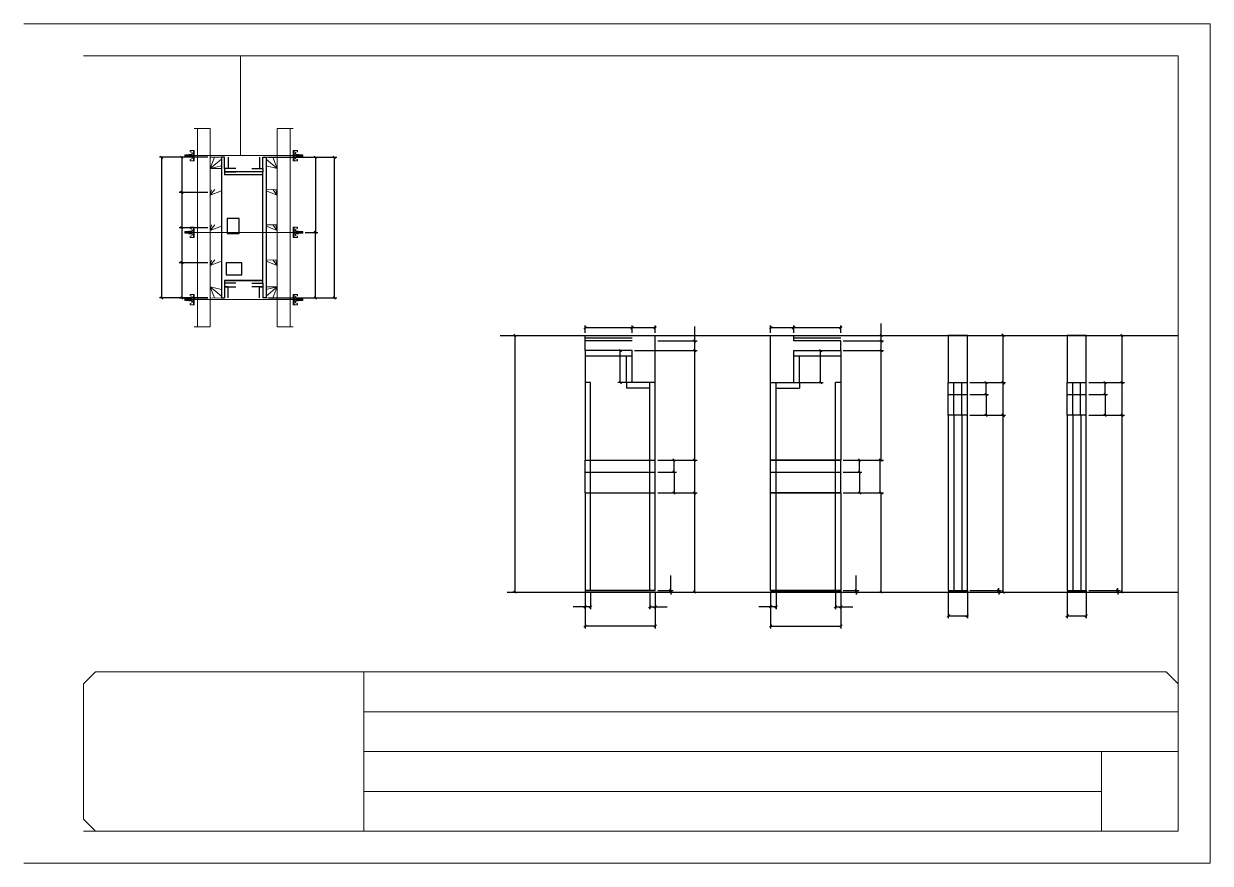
# Model space of a CAD drawing. Header units: metres. Extents: x 2743 to 7398, y 1511 to 2561.
# Drawn here: x 2743 to 4228, y 1511 to 2561 of the extents above; entities that cross this region are included whole.
import ezdxf

# ---------------------------------------------------------------- set-up
doc = ezdxf.new("R2010")
doc.units = ezdxf.units.M
for name, color, linetype in [('CHAPA', 7, 'Continuous'), ('COTA', 7, 'Continuous'), ('Hachura', 7, 'Continuous'), ('Madeira', 7, 'Continuous'), ('NIVEL 2° PAV.', 7, 'Continuous'), ('Nível', 7, 'Continuous'), ('Painéis', 7, 'Continuous'), ('Perfil Metálico', 7, 'Continuous'), ('SARR_2.2x7', 7, 'Continuous'), ('SARRAFO', 7, 'Continuous'), ('SARRAFO DE PRESSAO', 7, 'Continuous'), ('Texto Seção', 7, 'Continuous')]:
    doc.layers.add(name, color=color, linetype=linetype)

msp = doc.modelspace()

# ---------------------------------------------------------------- linework, layer by layer
at = {"layer": 'CHAPA', "color": 1, "lineweight": 25}
for points in [[(2994.1, 2394.4), (2990.1, 2394.4), (2990.1, 2218.4), (2994.1, 2218.4)], [(2994.1, 2394.4), (2990.1, 2394.4), (2990.1, 2218.4), (2994.1, 2218.4)], [(3042.1, 2394.4), (3046.1, 2394.4), (3046.1, 2218.4), (3042.1, 2218.4)], [(3042.1, 2394.4), (3046.1, 2394.4), (3046.1, 2218.4), (3042.1, 2218.4)], [(3042.1, 2372.4), (3042.1, 2376), (2994.1, 2376), (2994.1, 2372.4)], [(3042.1, 2372.4), (3042.1, 2376), (2994.1, 2376), (2994.1, 2372.4)], [(3042.1, 2236.8), (3042.1, 2240.4), (2994.1, 2240.4), (2994.1, 2236.8)], [(3042.1, 2236.8), (3042.1, 2240.4), (2994.1, 2240.4), (2994.1, 2236.8)]]:
    msp.add_lwpolyline(points, dxfattribs=at)
at = {"layer": 'COTA', "color": 241, "lineweight": 25}
for p, q in [((2973.1, 2394.4), (2912.5, 2394.4)), ((2915.5, 2218.4), (2915.5, 2394.4)), ((2973.1, 2394.3), (2937.4, 2394.3)), ((2940.4, 2394.3), (2940.4, 2350.3)), ((3049.1, 2394.4), (3134.5, 2394.4)), ((3083.1, 2394.4), (3110.8, 2394.4)), ((3107.8, 2394.4), (3107.8, 2300.4)), ((3131.5, 2218.4), (3131.5, 2394.4)), ((2973.1, 2350.3), (2937.4, 2350.3)), ((2973.1, 2350.3), (2937.4, 2350.3)), ((2940.4, 2350.3), (2940.4, 2306.3)), ((2973.1, 2306.3), (2937.4, 2306.3)), ((2973.1, 2306.3), (2937.4, 2306.3)), ((2940.4, 2306.3), (2940.4, 2262.3)), ((3094.9, 2300.4), (3110.8, 2300.4)), ((3094.9, 2300.4), (3110.8, 2300.4)), ((3107.8, 2218.4), (3107.8, 2300.4)), ((2973.1, 2262.3), (2937.4, 2262.3)), ((2973.1, 2262.3), (2937.4, 2262.3)), ((2940.4, 2262.3), (2940.4, 2218.3)), ((2973.1, 2218.4), (2912.5, 2218.4)), ((2973.1, 2218.3), (2937.4, 2218.3)), ((3049.1, 2218.4), (3134.5, 2218.4)), ((3083.1, 2218.4), (3110.8, 2218.4)), ((3504.2, 2171.6), (3533.2, 2171.6)), ((3533.2, 2112.6), (3533.2, 2171.6)), ((3677.5, 2112.6), (3677.5, 2171.6)), ((3677.5, 2171.6), (3706.5, 2171.6)), ((3445.2, 2152.6), (3445.2, 2164.6)), ((3765.5, 2152.6), (3765.5, 2164.6))]:
    msp.add_line(p, q, dxfattribs=at)
at = {"layer": 'COTA', "color": 0, "lineweight": 25}
for p, q in [((2917, 2392.9), (2914, 2395.9)), ((2941.9, 2392.8), (2938.9, 2395.8)), ((3109.3, 2392.9), (3106.3, 2395.9)), ((3133, 2392.9), (3130, 2395.9)), ((2938.9, 2351.8), (2941.9, 2348.8)), ((2941.9, 2348.8), (2938.9, 2351.8)), ((2938.9, 2307.8), (2941.9, 2304.8)), ((2941.9, 2304.8), (2938.9, 2307.8)), ((3109.3, 2298.9), (3106.3, 2301.9)), ((3106.3, 2301.9), (3109.3, 2298.9)), ((2938.9, 2263.8), (2941.9, 2260.8)), ((2941.9, 2260.8), (2938.9, 2263.8)), ((2914, 2219.9), (2917, 2216.9)), ((2938.9, 2219.8), (2941.9, 2216.8)), ((3106.3, 2219.9), (3109.3, 2216.9)), ((3130, 2219.9), (3133, 2216.9)), ((3446.7, 2182.5), (3443.7, 2179.5)), ((3502.7, 2179.5), (3505.7, 2182.5)), ((3505.7, 2182.5), (3502.7, 2179.5)), ((3531.7, 2179.5), (3534.7, 2182.5)), ((3679, 2182.5), (3676, 2179.5)), ((3705, 2179.5), (3708, 2182.5)), ((3708, 2182.5), (3705, 2179.5)), ((3764, 2179.5), (3767, 2182.5)), ((3817.4, 2170.1), (3814.4, 2173.1)), ((3970, 2170.1), (3967, 2173.1)), ((4118.8, 2170.1), (4115.8, 2173.1)), ((3490.8, 2151.1), (3487.8, 2154.1)), ((3584.1, 2163.1), (3581.1, 2166.1)), ((3584.1, 2151.1), (3581.1, 2154.1)), ((3581.1, 2154.1), (3584.1, 2151.1)), ((3741.6, 2151.1), (3738.6, 2154.1)), ((3817.4, 2163.1), (3814.4, 2166.1)), ((3814.4, 2166.1), (3817.4, 2163.1)), ((3817.4, 2151.1), (3814.4, 2154.1)), ((3814.4, 2154.1), (3817.4, 2151.1)), ((3487.8, 2114.1), (3490.8, 2111.1)), ((3738.6, 2114.1), (3741.6, 2111.1)), ((3967, 2114.1), (3970, 2111.1)), ((4115.8, 2114.1), (4118.8, 2111.1)), ((3970, 2070.1), (3967, 2073.1)), ((4118.8, 2070.1), (4115.8, 2073.1)), ((3581.1, 2017.1), (3584.1, 2014.1)), ((3814.4, 2017.1), (3817.4, 2014.1)), ((3584.1, 1973.1), (3581.1, 1976.1)), ((3817.4, 1973.1), (3814.4, 1976.1)), ((3551, 1854.1), (3554, 1851.1)), ((3554, 1849.1), (3551, 1852.1)), ((3581.1, 1852.1), (3584.1, 1849.1)), ((3783.2, 1854.1), (3786.2, 1851.1)), ((3786.2, 1849.1), (3783.2, 1852.1)), ((3814.4, 1852.1), (3817.4, 1849.1)), ((3961.6, 1854.1), (3964.6, 1851.1)), ((3964.6, 1849.1), (3961.6, 1852.1)), ((3967, 1852.1), (3970, 1849.1)), ((4110.4, 1854.1), (4113.4, 1851.1)), ((4113.4, 1849.1), (4110.4, 1852.1)), ((4115.8, 1852.1), (4118.8, 1849.1)), ((3446.7, 1833.6), (3443.7, 1830.6)), ((3450.7, 1830.6), (3453.7, 1833.6)), ((3527.7, 1833.6), (3524.7, 1830.6)), ((3531.7, 1830.6), (3534.7, 1833.6)), ((3679, 1833.6), (3676, 1830.6)), ((3683, 1830.6), (3686, 1833.6)), ((3760, 1833.6), (3757, 1830.6)), ((3764, 1830.6), (3767, 1833.6)), ((3901.3, 1822.3), (3898.3, 1819.3)), ((3922.3, 1819.3), (3925.3, 1822.3)), ((4050.1, 1822.3), (4047.1, 1819.3)), ((4071.1, 1819.3), (4074.1, 1822.3)), ((3446.7, 1809.5), (3443.7, 1806.5)), ((3531.7, 1806.5), (3534.7, 1809.5)), ((3679, 1809.5), (3676, 1806.5)), ((3764, 1806.5), (3767, 1809.5))]:
    msp.add_line(p, q, dxfattribs=at)
at = {"layer": 'COTA', "color": 180, "lineweight": 25}
for p, q in [((3012.5, 2317.9), (2997.5, 2317.9)), ((2997.5, 2317.9), (2997.5, 2298.9)), ((3012.5, 2298.9), (3012.5, 2317.9)), ((2997.5, 2298.9), (3012.5, 2298.9)), ((3015.6, 2262.4), (2996, 2262.4)), ((2996, 2262.4), (2996, 2247.4)), ((3015.6, 2247.4), (3015.6, 2262.4)), ((2996, 2247.4), (3015.6, 2247.4))]:
    msp.add_line(p, q, dxfattribs=at)
at = {"layer": 'COTA', "color": 4, "lineweight": 25}
for p, q in [((3445.2, 2174.6), (3445.2, 2184)), ((3504.2, 2174.6), (3504.2, 2184)), ((3504.2, 2174.6), (3504.2, 2184)), ((3533.2, 2174.6), (3533.2, 2184)), ((3677.5, 2174.6), (3677.5, 2184)), ((3706.5, 2174.6), (3706.5, 2184)), ((3706.5, 2174.6), (3706.5, 2184)), ((3765.5, 2174.6), (3765.5, 2184)), ((3815.9, 2171.6), (3815.9, 2186.4)), ((3504.2, 2181), (3445.2, 2181)), ((3533.2, 2181), (3504.2, 2181)), ((3582.6, 2164.6), (3582.6, 2182.9)), ((3706.5, 2181), (3677.5, 2181)), ((3765.5, 2181), (3706.5, 2181)), ((3768.5, 2171.6), (3818.9, 2171.6)), ((3815.9, 2164.6), (3815.9, 2171.6)), ((3926.8, 2171.6), (3971.5, 2171.6)), ((3968.5, 2112.6), (3968.5, 2171.6)), ((4075.6, 2171.6), (4120.3, 2171.6)), ((4117.3, 2112.6), (4117.3, 2171.6)), ((3536.2, 2164.6), (3585.6, 2164.6)), ((3582.6, 2152.6), (3582.6, 2164.6)), ((3768.5, 2164.6), (3818.9, 2164.6)), ((3768.5, 2164.6), (3818.9, 2164.6)), ((3815.9, 2152.6), (3815.9, 2164.6)), ((3501.2, 2152.6), (3486.3, 2152.6)), ((3489.3, 2112.6), (3489.3, 2152.6)), ((3507.2, 2152.6), (3585.6, 2152.6)), ((3507.2, 2152.6), (3585.6, 2152.6)), ((3582.6, 2015.6), (3582.6, 2152.6)), ((3709.5, 2152.6), (3743.1, 2152.6)), ((3740.1, 2112.6), (3740.1, 2152.6)), ((3768.5, 2152.6), (3818.9, 2152.6)), ((3768.5, 2152.6), (3818.9, 2152.6)), ((3815.9, 2015.6), (3815.9, 2152.6)), ((3501.2, 2112.6), (3486.3, 2112.6)), ((3709.5, 2112.6), (3743.1, 2112.6)), ((3926.8, 2112.6), (3971.5, 2112.6)), ((4075.6, 2112.6), (4120.3, 2112.6)), ((3926.8, 2071.6), (3971.5, 2071.6)), ((3968.5, 1850.6), (3968.5, 2071.6)), ((4075.6, 2071.6), (4120.3, 2071.6)), ((4117.3, 1850.6), (4117.3, 2071.6)), ((3536.2, 2015.6), (3585.6, 2015.6)), ((3768.5, 2015.6), (3818.9, 2015.6)), ((3536.2, 1974.6), (3585.6, 1974.6)), ((3582.6, 1850.6), (3582.6, 1974.6)), ((3768.5, 1974.6), (3818.9, 1974.6)), ((3815.9, 1850.6), (3815.9, 1974.6)), ((3552.5, 1852.6), (3552.5, 1871.4)), ((3784.7, 1852.6), (3784.7, 1871.4)), ((3445.2, 1849.6), (3445.2, 1805)), ((3445.2, 1847.6), (3445.2, 1829.1)), ((3452.2, 1849.6), (3452.2, 1829.1)), ((3526.2, 1849.6), (3526.2, 1829.1)), ((3533.2, 1849.6), (3533.2, 1805)), ((3533.2, 1847.6), (3533.2, 1829.1)), ((3536.2, 1852.6), (3555.5, 1852.6)), ((3536.2, 1850.6), (3555.5, 1850.6)), ((3536.2, 1850.6), (3585.6, 1850.6)), ((3552.5, 1850.6), (3552.5, 1852.6)), ((3552.5, 1850.6), (3552.5, 1847.6)), ((3677.5, 1849.6), (3677.5, 1805)), ((3677.5, 1847.6), (3677.5, 1829.1)), ((3684.5, 1849.6), (3684.5, 1829.1)), ((3758.5, 1849.6), (3758.5, 1829.1)), ((3765.5, 1849.6), (3765.5, 1805)), ((3765.5, 1847.6), (3765.5, 1829.1)), ((3768.5, 1852.6), (3787.7, 1852.6)), ((3768.5, 1850.6), (3787.7, 1850.6)), ((3768.5, 1850.6), (3818.9, 1850.6)), ((3784.7, 1850.6), (3784.7, 1852.6)), ((3784.7, 1850.6), (3784.7, 1847.6)), ((3899.8, 1849.6), (3899.8, 1817.8)), ((3923.8, 1849.6), (3923.8, 1817.8)), ((3926.8, 1852.6), (3966.1, 1852.6)), ((3926.8, 1850.6), (3966.1, 1850.6)), ((3926.8, 1850.6), (3971.5, 1850.6)), ((3963.1, 1852.6), (3963.1, 1855.6)), ((3963.1, 1850.6), (3963.1, 1852.6)), ((3963.1, 1850.6), (3963.1, 1847.6)), ((4048.6, 1849.6), (4048.6, 1817.8)), ((4072.6, 1849.6), (4072.6, 1817.8)), ((4075.6, 1852.6), (4114.9, 1852.6)), ((4075.6, 1850.6), (4114.9, 1850.6)), ((4075.6, 1850.6), (4120.3, 1850.6)), ((4111.9, 1852.6), (4111.9, 1855.6)), ((4111.9, 1850.6), (4111.9, 1852.6)), ((4111.9, 1850.6), (4111.9, 1847.6)), ((3445.2, 1832.1), (3430.5, 1832.1)), ((3452.2, 1832.1), (3445.2, 1832.1)), ((3526.2, 1832.1), (3533.2, 1832.1)), ((3533.2, 1832.1), (3548, 1832.1)), ((3677.5, 1832.1), (3662.7, 1832.1)), ((3684.5, 1832.1), (3677.5, 1832.1)), ((3758.5, 1832.1), (3765.5, 1832.1)), ((3765.5, 1832.1), (3780.2, 1832.1)), ((3899.8, 1820.8), (3923.8, 1820.8)), ((4048.6, 1820.8), (4072.6, 1820.8)), ((3533.2, 1808), (3445.2, 1808)), ((3677.5, 1808), (3765.5, 1808))]:
    msp.add_line(p, q, dxfattribs=at)
at = {"layer": 'COTA', "color": 241, "lineweight": 25}
for points in [[(3923.8, 2112.6), (3923.8, 2171.6), (3899.8, 2171.6), (3899.8, 2112.6)], [(4072.6, 2112.6), (4072.6, 2171.6), (4048.6, 2171.6), (4048.6, 2112.6)]]:
    msp.add_lwpolyline(points, dxfattribs=at)
at = {"layer": 'Hachura', "color": 0, "lineweight": 9}
for p, q in [((2944.6, 2397.4), (2944.3, 2397.1)), ((2944.3, 2397.1), (2944.3, 2395.8)), ((2944.6, 2395.5), (2944.3, 2395.8)), ((2944.9, 2397.4), (2944.6, 2397.4)), ((2944.6, 2395.5), (2944.6, 2397.4)), ((2945.2, 2395.5), (2944.6, 2396.7)), ((2945.2, 2395.4), (2944.6, 2396.5)), ((2944.6, 2396), (2944.9, 2395.3)), ((2944.6, 2395.7), (2944.7, 2395.5)), ((2944.9, 2397.4), (2945.9, 2395.5)), ((2944.9, 2397.4), (2945.9, 2395.5)), ((2945, 2397.5), (2946.1, 2395.3)), ((2946.3, 2395.4), (2945.2, 2397.5)), ((2945.2, 2395.5), (2945.9, 2395.5)), ((2946.1, 2397.4), (2945.4, 2397.4)), ((2946.4, 2395.5), (2945.4, 2397.4)), ((2946.1, 2397.4), (2947, 2395.5)), ((2946.2, 2397.5), (2947.2, 2395.3)), ((2947.5, 2395.4), (2946.4, 2397.5)), ((2947, 2395.5), (2946.4, 2395.5)), ((2947.2, 2397.4), (2946.6, 2397.4)), ((2947.6, 2395.5), (2946.6, 2397.4)), ((2946.8, 2397.4), (2946.6, 2397.4)), ((2947.2, 2397.4), (2948.2, 2395.5)), ((2947.3, 2397.5), (2948.4, 2395.3)), ((2948.6, 2395.4), (2947.6, 2397.5)), ((2947.8, 2395.5), (2947.6, 2395.5)), ((2948.4, 2397.4), (2947.7, 2397.4)), ((2948.7, 2395.5), (2947.7, 2397.4)), ((2947.8, 2395.5), (2948.2, 2395.5)), ((2948.4, 2397.4), (2949.4, 2395.5)), ((2949.4, 2396.2), (2948.7, 2397.5)), ((2948.7, 2395.5), (2949.4, 2395.5)), ((2949.4, 2396.5), (2948.9, 2397.4)), ((2949.4, 2397.4), (2948.9, 2397.4)), ((2949.4, 2394.7), (2949.4, 2398)), ((2949.4, 2394.7), (2949.4, 2398)), ((2949.4, 2398), (2952.6, 2398)), ((2949.4, 2397), (2952.6, 2397)), ((2949.4, 2395.5), (2952.6, 2395.5)), ((2952.6, 2394.7), (2949.4, 2394.7)), ((2956.1, 2402.8), (2950.9, 2402.8)), ((2950.9, 2402.8), (2950.9, 2401.1)), ((2950.9, 2401.1), (2953.1, 2400.6)), ((2950.9, 2391.6), (2953.1, 2392.2)), ((2950.9, 2389.9), (2950.9, 2391.6)), ((2952.6, 2398.3), (2952.6, 2394.4)), ((2955.2, 2398.3), (2952.6, 2398.3)), ((2952.6, 2394.4), (2952.6, 2394.7)), ((2952.6, 2394.4), (2952.6, 2394.7)), ((2952.6, 2394.4), (2955.2, 2394.4)), ((2955.2, 2396.7), (2953.2, 2396.7)), ((2953.2, 2396.2), (2955.2, 2396.2)), ((2953.4, 2400.2), (2953.4, 2398.3)), ((2953.4, 2392.5), (2953.4, 2394.4)), ((2955.1, 2402.7), (2956.1, 2402.7)), ((2955.1, 2402.5), (2956.1, 2402.5)), ((2955.1, 2402.1), (2956.1, 2402.1)), ((2955.1, 2401.7), (2956.1, 2401.7)), ((2955.1, 2400.8), (2956.1, 2400.8)), ((2955.1, 2399.4), (2956.1, 2399.4)), ((2955.1, 2393.3), (2956.1, 2393.3)), ((2955.1, 2391.9), (2956.1, 2391.9)), ((2955.1, 2391.1), (2956.1, 2391.1)), ((2955.2, 2402.8), (2955.2, 2389.9)), ((2955.2, 2402.8), (2955.2, 2397.7)), ((2955.2, 2396.4), (2955.2, 2398.3)), ((2955.2, 2397.7), (2955.2, 2397)), ((2955.2, 2396.4), (2956.1, 2396.4)), ((2955.5, 2397.3), (2955.3, 2397.3)), ((2955.3, 2395.4), (2955.7, 2395.4)), ((2955.9, 2397.3), (2955.5, 2397.3)), ((2956.1, 2389.9), (2956.1, 2402.8)), ((2956.1, 2390.9), (2956.1, 2398.7)), ((3080.1, 2389.9), (3080.1, 2402.8)), ((3080.1, 2402.8), (3085.2, 2402.8)), ((3081, 2402.7), (3080.1, 2402.7)), ((3081, 2402.5), (3080.1, 2402.5)), ((3081, 2402.1), (3080.1, 2402.1)), ((3081, 2401.7), (3080.1, 2401.7)), ((3081, 2400.8), (3080.1, 2400.8)), ((3081, 2399.4), (3080.1, 2399.4)), ((3080.1, 2390.9), (3080.1, 2398.7)), ((3081, 2396.4), (3080.1, 2396.4)), ((3081, 2393.3), (3080.1, 2393.3)), ((3081, 2391.9), (3080.1, 2391.9)), ((3081, 2391.1), (3080.1, 2391.1)), ((3080.2, 2397.3), (3080.7, 2397.3)), ((3080.8, 2395.4), (3080.4, 2395.4)), ((3080.7, 2397.3), (3080.9, 2397.3)), ((3081, 2402.8), (3081, 2389.9)), ((3081, 2402.8), (3081, 2397.7)), ((3081, 2396.4), (3081, 2398.3)), ((3081, 2398.3), (3083.6, 2398.3)), ((3081, 2397.7), (3081, 2397)), ((3081, 2396.7), (3083, 2396.7)), ((3083, 2396.2), (3081, 2396.2)), ((3083.6, 2394.4), (3081, 2394.4)), ((3082.8, 2400.2), (3082.8, 2398.3)), ((3082.8, 2392.5), (3082.8, 2394.4)), ((3085.2, 2401.1), (3083, 2400.6)), ((3085.2, 2391.6), (3083, 2392.2)), ((3083.6, 2398.3), (3083.6, 2394.4)), ((3086.8, 2398), (3083.6, 2398)), ((3086.8, 2397), (3083.6, 2397)), ((3086.8, 2395.5), (3083.6, 2395.5)), ((3083.6, 2394.7), (3086.8, 2394.7)), ((3083.6, 2394.4), (3083.6, 2394.7)), ((3083.6, 2394.4), (3083.6, 2394.7)), ((3085.2, 2402.8), (3085.2, 2401.1)), ((3085.2, 2389.9), (3085.2, 2391.6)), ((3086.7, 2394.7), (3086.7, 2398)), ((3086.8, 2394.7), (3086.8, 2398)), ((3086.8, 2396.2), (3087.4, 2397.5)), ((3087.7, 2397.4), (3086.8, 2395.5)), ((3086.8, 2396.5), (3087.2, 2397.4)), ((3086.8, 2397.4), (3087.2, 2397.4)), ((3087.4, 2395.5), (3086.8, 2395.5)), ((3087.4, 2395.5), (3088.4, 2397.4)), ((3087.5, 2395.4), (3088.6, 2397.5)), ((3088.8, 2397.5), (3087.7, 2395.3)), ((3087.7, 2397.4), (3088.4, 2397.4)), ((3088.9, 2397.4), (3087.9, 2395.5)), ((3088.4, 2395.5), (3087.9, 2395.5)), ((3088.4, 2395.5), (3088.6, 2395.5)), ((3088.6, 2395.5), (3089.5, 2397.4)), ((3088.7, 2395.4), (3089.7, 2397.5)), ((3090, 2397.5), (3088.9, 2395.3)), ((3088.9, 2397.4), (3089.5, 2397.4)), ((3090.1, 2397.4), (3089.1, 2395.5)), ((3089.1, 2395.5), (3089.7, 2395.5)), ((3089.3, 2397.4), (3089.5, 2397.4)), ((3089.7, 2395.5), (3090.7, 2397.4)), ((3089.8, 2395.4), (3090.9, 2397.5)), ((3091.1, 2397.5), (3090.1, 2395.3)), ((3090.1, 2397.4), (3090.7, 2397.4)), ((3091.2, 2397.4), (3090.3, 2395.5)), ((3091.2, 2397.4), (3090.3, 2395.5)), ((3090.9, 2395.5), (3090.3, 2395.5)), ((3090.9, 2395.5), (3091.5, 2396.7)), ((3091, 2395.4), (3091.5, 2396.5)), ((3091.2, 2397.4), (3091.5, 2397.4)), ((3091.5, 2396), (3091.2, 2395.3)), ((3091.5, 2395.7), (3091.4, 2395.5)), ((3091.5, 2397.4), (3091.9, 2397.1)), ((3091.5, 2395.5), (3091.5, 2397.4)), ((3091.5, 2395.5), (3091.9, 2395.8)), ((3091.9, 2397.1), (3091.9, 2395.8)), ((2955.2, 2389.9), (2950.9, 2389.9)), ((2955.1, 2390.6), (2956.1, 2390.6)), ((2955.1, 2390.3), (2956.1, 2390.3)), ((2955.1, 2390), (2956.1, 2390)), ((2955.2, 2389.9), (2956.1, 2389.9)), ((3081, 2390.6), (3080.1, 2390.6)), ((3081, 2390.3), (3080.1, 2390.3)), ((3081, 2390), (3080.1, 2390)), ((3081, 2389.9), (3080.1, 2389.9)), ((3081, 2389.9), (3085.2, 2389.9)), ((2949.4, 2298.7), (2949.4, 2302)), ((2949.4, 2298.7), (2949.4, 2302)), ((2949.4, 2302), (2952.6, 2302)), ((2956.1, 2306.8), (2950.9, 2306.8)), ((2950.9, 2306.8), (2950.9, 2305.1)), ((2950.9, 2305.1), (2953.1, 2304.6)), ((2952.6, 2302.3), (2952.6, 2298.4)), ((2955.2, 2302.3), (2952.6, 2302.3)), ((2953.4, 2304.2), (2953.4, 2302.3)), ((2955.1, 2306.7), (2956.1, 2306.7)), ((2955.1, 2306.5), (2956.1, 2306.5)), ((2955.1, 2306.1), (2956.1, 2306.1)), ((2955.1, 2305.7), (2956.1, 2305.7)), ((2955.1, 2304.8), (2956.1, 2304.8)), ((2955.1, 2303.4), (2956.1, 2303.4)), ((2955.2, 2306.8), (2955.2, 2293.9)), ((2955.2, 2306.8), (2955.2, 2301.7)), ((2955.2, 2300.4), (2955.2, 2302.3)), ((2956.1, 2293.9), (2956.1, 2306.8)), ((2956.1, 2294.9), (2956.1, 2302.7)), ((3080.1, 2293.9), (3080.1, 2306.8)), ((3080.1, 2306.8), (3085.2, 2306.8)), ((3081, 2306.7), (3080.1, 2306.7)), ((3081, 2306.5), (3080.1, 2306.5)), ((3081, 2306.1), (3080.1, 2306.1)), ((3081, 2305.7), (3080.1, 2305.7)), ((3081, 2304.8), (3080.1, 2304.8)), ((3081, 2303.4), (3080.1, 2303.4)), ((3080.1, 2294.9), (3080.1, 2302.7)), ((3081, 2306.8), (3081, 2293.9)), ((3081, 2306.8), (3081, 2301.7)), ((3081, 2300.4), (3081, 2302.3)), ((3081, 2302.3), (3083.6, 2302.3)), ((3082.8, 2304.2), (3082.8, 2302.3)), ((3085.2, 2305.1), (3083, 2304.6)), ((3083.6, 2302.3), (3083.6, 2298.4)), ((3086.8, 2302), (3083.6, 2302)), ((3085.2, 2306.8), (3085.2, 2305.1)), ((3086.7, 2298.7), (3086.7, 2302)), ((3086.8, 2298.7), (3086.8, 2302)), ((2944.6, 2301.4), (2944.3, 2301.1)), ((2944.3, 2301.1), (2944.3, 2299.8)), ((2944.6, 2299.5), (2944.3, 2299.8)), ((2944.9, 2301.4), (2944.6, 2301.4)), ((2944.6, 2299.5), (2944.6, 2301.4)), ((2945.2, 2299.5), (2944.6, 2300.7)), ((2945.2, 2299.4), (2944.6, 2300.5)), ((2944.6, 2300), (2944.9, 2299.3)), ((2944.6, 2299.7), (2944.7, 2299.5)), ((2944.9, 2301.4), (2945.9, 2299.5)), ((2944.9, 2301.4), (2945.9, 2299.5)), ((2945, 2301.5), (2946.1, 2299.3)), ((2946.3, 2299.4), (2945.2, 2301.5)), ((2945.2, 2299.5), (2945.9, 2299.5)), ((2946.1, 2301.4), (2945.4, 2301.4)), ((2946.4, 2299.5), (2945.4, 2301.4)), ((2946.1, 2301.4), (2947, 2299.5)), ((2946.2, 2301.5), (2947.2, 2299.3)), ((2947.5, 2299.4), (2946.4, 2301.5)), ((2947, 2299.5), (2946.4, 2299.5)), ((2947.2, 2301.4), (2946.6, 2301.4)), ((2947.6, 2299.5), (2946.6, 2301.4)), ((2946.8, 2301.4), (2946.6, 2301.4)), ((2947.2, 2301.4), (2948.2, 2299.5)), ((2947.3, 2301.5), (2948.4, 2299.3)), ((2948.6, 2299.4), (2947.6, 2301.5)), ((2947.8, 2299.5), (2947.6, 2299.5)), ((2948.4, 2301.4), (2947.7, 2301.4)), ((2948.7, 2299.5), (2947.7, 2301.4)), ((2947.8, 2299.5), (2948.2, 2299.5)), ((2948.4, 2301.4), (2949.4, 2299.5)), ((2949.4, 2300.2), (2948.7, 2301.5)), ((2948.7, 2299.5), (2949.4, 2299.5)), ((2949.4, 2300.5), (2948.9, 2301.4)), ((2949.4, 2301.4), (2948.9, 2301.4)), ((2949.4, 2301), (2952.6, 2301)), ((2949.4, 2299.5), (2952.6, 2299.5)), ((2952.6, 2298.7), (2949.4, 2298.7)), ((2950.9, 2295.6), (2953.1, 2296.2)), ((2950.9, 2293.9), (2950.9, 2295.6)), ((2955.2, 2293.9), (2950.9, 2293.9)), ((2952.6, 2298.4), (2952.6, 2298.7)), ((2952.6, 2298.4), (2952.6, 2298.7)), ((2952.6, 2298.4), (2955.2, 2298.4)), ((2955.2, 2300.7), (2953.2, 2300.7)), ((2953.2, 2300.2), (2955.2, 2300.2)), ((2953.4, 2296.5), (2953.4, 2298.4)), ((2955.1, 2297.3), (2956.1, 2297.3)), ((2955.1, 2295.9), (2956.1, 2295.9)), ((2955.1, 2295.1), (2956.1, 2295.1)), ((2955.1, 2294.6), (2956.1, 2294.6)), ((2955.1, 2294.3), (2956.1, 2294.3)), ((2955.1, 2294), (2956.1, 2294)), ((2955.2, 2301.7), (2955.2, 2301)), ((2955.2, 2300.4), (2956.1, 2300.4)), ((2955.2, 2293.9), (2956.1, 2293.9)), ((2955.5, 2301.3), (2955.3, 2301.3)), ((2955.3, 2299.4), (2955.7, 2299.4)), ((2955.9, 2301.3), (2955.5, 2301.3)), ((3081, 2300.4), (3080.1, 2300.4)), ((3081, 2297.3), (3080.1, 2297.3)), ((3081, 2295.9), (3080.1, 2295.9)), ((3081, 2295.1), (3080.1, 2295.1)), ((3081, 2294.6), (3080.1, 2294.6)), ((3081, 2294.3), (3080.1, 2294.3)), ((3081, 2294), (3080.1, 2294)), ((3081, 2293.9), (3080.1, 2293.9)), ((3080.2, 2301.3), (3080.7, 2301.3)), ((3080.8, 2299.4), (3080.4, 2299.4)), ((3080.7, 2301.3), (3080.9, 2301.3)), ((3081, 2301.7), (3081, 2301)), ((3081, 2300.7), (3083, 2300.7)), ((3083, 2300.2), (3081, 2300.2)), ((3083.6, 2298.4), (3081, 2298.4)), ((3081, 2293.9), (3085.2, 2293.9)), ((3082.8, 2296.5), (3082.8, 2298.4)), ((3085.2, 2295.6), (3083, 2296.2)), ((3086.8, 2301), (3083.6, 2301)), ((3086.8, 2299.5), (3083.6, 2299.5)), ((3083.6, 2298.7), (3086.8, 2298.7)), ((3083.6, 2298.4), (3083.6, 2298.7)), ((3083.6, 2298.4), (3083.6, 2298.7)), ((3085.2, 2293.9), (3085.2, 2295.6)), ((3086.8, 2300.2), (3087.4, 2301.5)), ((3087.7, 2301.4), (3086.8, 2299.5)), ((3086.8, 2300.5), (3087.2, 2301.4)), ((3086.8, 2301.4), (3087.2, 2301.4)), ((3087.4, 2299.5), (3086.8, 2299.5)), ((3087.4, 2299.5), (3088.4, 2301.4)), ((3087.5, 2299.4), (3088.6, 2301.5)), ((3088.8, 2301.5), (3087.7, 2299.3)), ((3087.7, 2301.4), (3088.4, 2301.4)), ((3088.9, 2301.4), (3087.9, 2299.5)), ((3088.4, 2299.5), (3087.9, 2299.5)), ((3088.4, 2299.5), (3088.6, 2299.5)), ((3088.6, 2299.5), (3089.5, 2301.4)), ((3088.7, 2299.4), (3089.7, 2301.5)), ((3090, 2301.5), (3088.9, 2299.3)), ((3088.9, 2301.4), (3089.5, 2301.4)), ((3090.1, 2301.4), (3089.1, 2299.5)), ((3089.1, 2299.5), (3089.7, 2299.5)), ((3089.3, 2301.4), (3089.5, 2301.4)), ((3089.7, 2299.5), (3090.7, 2301.4)), ((3089.8, 2299.4), (3090.9, 2301.5)), ((3091.1, 2301.5), (3090.1, 2299.3)), ((3090.1, 2301.4), (3090.7, 2301.4)), ((3091.2, 2301.4), (3090.3, 2299.5)), ((3091.2, 2301.4), (3090.3, 2299.5)), ((3090.9, 2299.5), (3090.3, 2299.5)), ((3090.9, 2299.5), (3091.5, 2300.7)), ((3091, 2299.4), (3091.5, 2300.5)), ((3091.2, 2301.4), (3091.5, 2301.4)), ((3091.5, 2300), (3091.2, 2299.3)), ((3091.5, 2299.7), (3091.4, 2299.5)), ((3091.5, 2301.4), (3091.9, 2301.1)), ((3091.5, 2299.5), (3091.5, 2301.4)), ((3091.5, 2299.5), (3091.9, 2299.8)), ((3091.9, 2301.1), (3091.9, 2299.8)), ((2944.6, 2217.3), (2944.3, 2216.9)), ((2944.3, 2215.6), (2944.3, 2216.9)), ((2944.6, 2215.3), (2944.3, 2215.6)), ((2944.6, 2216.7), (2944.9, 2217.4)), ((2945.2, 2217.4), (2944.6, 2216.2)), ((2944.6, 2217), (2944.7, 2217.3)), ((2945.2, 2217.3), (2944.6, 2216)), ((2944.6, 2217.3), (2944.6, 2215.3)), ((2944.9, 2215.3), (2944.6, 2215.3)), ((2944.9, 2215.3), (2945.9, 2217.3)), ((2944.9, 2215.3), (2945.9, 2217.3)), ((2945, 2215.3), (2946.1, 2217.4)), ((2946.3, 2217.4), (2945.2, 2215.2)), ((2945.2, 2217.3), (2945.9, 2217.3)), ((2946.4, 2217.3), (2945.4, 2215.3)), ((2946.1, 2215.3), (2945.4, 2215.3)), ((2946.1, 2215.3), (2947, 2217.3)), ((2946.2, 2215.3), (2947.2, 2217.4)), ((2947.5, 2217.4), (2946.4, 2215.2)), ((2947, 2217.3), (2946.4, 2217.3)), ((2947.6, 2217.3), (2946.6, 2215.3)), ((2947.2, 2215.3), (2946.6, 2215.3)), ((2946.8, 2215.3), (2946.6, 2215.3)), ((2947.2, 2215.3), (2948.2, 2217.3)), ((2947.3, 2215.3), (2948.4, 2217.4)), ((2948.6, 2217.4), (2947.6, 2215.2)), ((2947.8, 2217.3), (2947.6, 2217.3)), ((2948.7, 2217.3), (2947.7, 2215.3)), ((2948.4, 2215.3), (2947.7, 2215.3)), ((2947.8, 2217.3), (2948.2, 2217.3)), ((2948.4, 2215.3), (2949.4, 2217.3)), ((2948.7, 2217.3), (2949.4, 2217.3)), ((2949.4, 2216.5), (2948.7, 2215.2)), ((2949.4, 2216.2), (2948.9, 2215.3)), ((2949.4, 2215.3), (2948.9, 2215.3)), ((2949.4, 2218), (2949.4, 2214.7)), ((2949.4, 2218), (2949.4, 2214.7)), ((2952.6, 2218), (2949.4, 2218)), ((2949.4, 2217.3), (2952.6, 2217.3)), ((2949.4, 2215.7), (2952.6, 2215.7)), ((2949.4, 2214.7), (2952.6, 2214.7)), ((2955.2, 2222.8), (2950.9, 2222.8)), ((2950.9, 2222.8), (2950.9, 2221.1)), ((2950.9, 2221.1), (2953.1, 2220.5)), ((2952.6, 2214.4), (2952.6, 2218.3)), ((2952.6, 2218.3), (2955.2, 2218.3)), ((2952.6, 2218.3), (2952.6, 2218)), ((2952.6, 2218.3), (2952.6, 2218)), ((2955.2, 2214.4), (2952.6, 2214.4)), ((2953.2, 2216.6), (2955.2, 2216.6)), ((2955.2, 2216), (2953.2, 2216)), ((2953.4, 2220.2), (2953.4, 2218.3)), ((2953.4, 2212.5), (2953.4, 2214.4)), ((2955.1, 2222.7), (2956.1, 2222.7)), ((2955.1, 2222.5), (2956.1, 2222.5)), ((2955.1, 2222.1), (2956.1, 2222.1)), ((2955.1, 2221.7), (2956.1, 2221.7)), ((2955.1, 2220.8), (2956.1, 2220.8)), ((2955.1, 2219.4), (2956.1, 2219.4)), ((2955.1, 2213.3), (2956.1, 2213.3)), ((2955.2, 2209.9), (2955.2, 2222.8)), ((2955.2, 2222.8), (2956.1, 2222.8)), ((2955.2, 2216.4), (2955.2, 2214.4)), ((2955.2, 2216.4), (2956.1, 2216.4)), ((2955.2, 2215.1), (2955.2, 2215.7)), ((2955.2, 2209.9), (2955.2, 2215.1)), ((2955.3, 2217.3), (2955.7, 2217.3)), ((2955.5, 2215.4), (2955.3, 2215.4)), ((2955.9, 2215.4), (2955.5, 2215.4)), ((2956.1, 2222.8), (2956.1, 2209.9)), ((2956.1, 2221.9), (2956.1, 2214)), ((3080.1, 2222.8), (3080.1, 2209.9)), ((3081, 2222.8), (3080.1, 2222.8)), ((3081, 2222.7), (3080.1, 2222.7)), ((3081, 2222.5), (3080.1, 2222.5)), ((3081, 2222.1), (3080.1, 2222.1)), ((3080.1, 2221.9), (3080.1, 2214)), ((3081, 2221.7), (3080.1, 2221.7)), ((3081, 2220.8), (3080.1, 2220.8)), ((3081, 2219.4), (3080.1, 2219.4)), ((3081, 2216.4), (3080.1, 2216.4)), ((3081, 2213.3), (3080.1, 2213.3)), ((3080.2, 2215.4), (3080.7, 2215.4)), ((3080.8, 2217.3), (3080.4, 2217.3)), ((3080.7, 2215.4), (3080.9, 2215.4)), ((3081, 2209.9), (3081, 2222.8)), ((3081, 2222.8), (3085.2, 2222.8)), ((3083.6, 2218.3), (3081, 2218.3)), ((3083, 2216.6), (3081, 2216.6)), ((3081, 2216.4), (3081, 2214.4)), ((3081, 2216), (3083, 2216)), ((3081, 2215.1), (3081, 2215.7)), ((3081, 2209.9), (3081, 2215.1)), ((3081, 2214.4), (3083.6, 2214.4)), ((3082.8, 2220.2), (3082.8, 2218.3)), ((3082.8, 2212.5), (3082.8, 2214.4)), ((3085.2, 2221.1), (3083, 2220.5)), ((3083.6, 2214.4), (3083.6, 2218.3)), ((3083.6, 2218.3), (3083.6, 2218)), ((3083.6, 2218.3), (3083.6, 2218)), ((3083.6, 2218), (3086.8, 2218)), ((3086.8, 2217.3), (3083.6, 2217.3)), ((3086.8, 2215.7), (3083.6, 2215.7)), ((3086.8, 2214.7), (3083.6, 2214.7)), ((3085.2, 2222.8), (3085.2, 2221.1)), ((3086.7, 2218), (3086.7, 2214.7)), ((3086.8, 2218), (3086.8, 2214.7)), ((3087.4, 2217.3), (3086.8, 2217.3)), ((3087.7, 2215.3), (3086.8, 2217.3)), ((3086.8, 2216.5), (3087.4, 2215.2)), ((3086.8, 2216.2), (3087.2, 2215.3)), ((3086.8, 2215.3), (3087.2, 2215.3)), ((3087.4, 2217.3), (3088.4, 2215.3)), ((3087.5, 2217.4), (3088.6, 2215.2)), ((3088.8, 2215.3), (3087.7, 2217.4)), ((3087.7, 2215.3), (3088.4, 2215.3)), ((3088.4, 2217.3), (3087.9, 2217.3)), ((3088.9, 2215.3), (3087.9, 2217.3)), ((3088.4, 2217.3), (3088.6, 2217.3)), ((3088.6, 2217.3), (3089.5, 2215.3)), ((3088.7, 2217.4), (3089.7, 2215.2)), ((3090, 2215.3), (3088.9, 2217.4)), ((3088.9, 2215.3), (3089.5, 2215.3)), ((3089.1, 2217.3), (3089.7, 2217.3)), ((3090.1, 2215.3), (3089.1, 2217.3)), ((3089.3, 2215.3), (3089.5, 2215.3)), ((3089.7, 2217.3), (3090.7, 2215.3)), ((3089.8, 2217.4), (3090.9, 2215.2)), ((3091.1, 2215.3), (3090.1, 2217.4)), ((3090.1, 2215.3), (3090.7, 2215.3)), ((3091.2, 2215.3), (3090.3, 2217.3)), ((3090.9, 2217.3), (3090.3, 2217.3)), ((3091.2, 2215.3), (3090.3, 2217.3)), ((3090.9, 2217.3), (3091.5, 2216)), ((3091, 2217.4), (3091.5, 2216.2)), ((3091.5, 2216.7), (3091.2, 2217.4)), ((3091.2, 2215.3), (3091.5, 2215.3)), ((3091.5, 2217), (3091.4, 2217.3)), ((3091.5, 2217.3), (3091.9, 2216.9)), ((3091.5, 2217.3), (3091.5, 2215.3)), ((3091.5, 2215.3), (3091.9, 2215.6)), ((3091.9, 2215.6), (3091.9, 2216.9)), ((2950.9, 2211.6), (2953.1, 2212.2)), ((2950.9, 2209.9), (2950.9, 2211.6)), ((2956.1, 2209.9), (2950.9, 2209.9)), ((2955.1, 2211.9), (2956.1, 2211.9)), ((2955.1, 2211.1), (2956.1, 2211.1)), ((2955.1, 2210.6), (2956.1, 2210.6)), ((2955.1, 2210.3), (2956.1, 2210.3)), ((2955.1, 2210), (2956.1, 2210)), ((3081, 2211.9), (3080.1, 2211.9)), ((3081, 2211.1), (3080.1, 2211.1)), ((3081, 2210.6), (3080.1, 2210.6)), ((3081, 2210.3), (3080.1, 2210.3)), ((3081, 2210), (3080.1, 2210)), ((3080.1, 2209.9), (3085.2, 2209.9)), ((3085.2, 2211.6), (3083, 2212.2)), ((3085.2, 2209.9), (3085.2, 2211.6))]:
    msp.add_line(p, q, dxfattribs=at)
at = {"layer": 'Hachura', "color": 251, "lineweight": 9}
for p, q in [((3090.9, 2396.4), (2949.1, 2396.4)), ((3090.9, 2300.4), (2949.1, 2300.4)), ((3090.9, 2216.4), (2949.1, 2216.4))]:
    msp.add_line(p, q, dxfattribs=at)
at = {"layer": 'Madeira', "color": 126, "lineweight": 18}
for p, q in [((2976.1, 2380.3), (2981.5, 2394.3)), ((2976.1, 2380.3), (2990.1, 2391.9)), ((3060.1, 2380.3), (3046.1, 2391.9)), ((3060.1, 2380.3), (3054.7, 2394.3)), ((2976.1, 2380.3), (2990.1, 2383.8)), ((3060.1, 2380.3), (3046.1, 2383.8)), ((2976.1, 2346.8), (2981.8, 2353.9)), ((2976.1, 2346.8), (2977.8, 2353.8)), ((2976.1, 2346.8), (2990.1, 2352.3)), ((3060.1, 2346.8), (3046.1, 2352.3)), ((3060.1, 2346.8), (3054.3, 2353.9)), ((3060.1, 2346.8), (3058.3, 2353.8)), ((2976.1, 2302.8), (2981.8, 2309.9)), ((2976.1, 2302.8), (2977.8, 2309.8)), ((2976.1, 2302.8), (2990.1, 2308.3)), ((3060.1, 2302.8), (3046.1, 2308.3)), ((3060.1, 2302.8), (3054.3, 2309.9)), ((3060.1, 2302.8), (3058.3, 2309.8)), ((2976.1, 2258.8), (2981.8, 2265.9)), ((2976.1, 2258.8), (2977.8, 2265.8)), ((2976.1, 2258.8), (2990.1, 2264.3)), ((3060.1, 2258.8), (3046.1, 2264.3)), ((3060.1, 2258.8), (3054.3, 2265.9)), ((3060.1, 2258.8), (3058.3, 2265.8)), ((2976.1, 2232.3), (2990.1, 2220.8)), ((2976.1, 2232.3), (2990.1, 2228.9)), ((2976.1, 2232.3), (2981.5, 2218.4)), ((3060.1, 2232.3), (3046.1, 2220.8)), ((3060.1, 2232.3), (3046.1, 2228.9)), ((3060.1, 2232.3), (3054.6, 2218.4))]:
    msp.add_line(p, q, dxfattribs=at)
for points in [[(2976.1, 2218.3), (2990.1, 2218.4), (2990.1, 2394.4), (2976.1, 2394.3)], [(2976.1, 2380.3), (2990.1, 2380.4), (2990.1, 2394.4), (2976.1, 2394.3)], [(3060.1, 2218.3), (3046.1, 2218.4), (3046.1, 2394.4), (3060.1, 2394.3)], [(3060.1, 2346.8), (3060.1, 2353.8), (3046.1, 2353.9), (3046.1, 2346.9)], [(3060.1, 2302.8), (3060.1, 2309.8), (3046.1, 2309.9), (3046.1, 2302.9)], [(3060.1, 2258.8), (3060.1, 2265.8), (3046.1, 2265.9), (3046.1, 2258.9)], [(3060.1, 2232.3), (3046.1, 2232.4), (3046.1, 2218.4), (3060.1, 2218.3)]]:
    msp.add_lwpolyline(points, dxfattribs=at)
at = {"layer": 'NIVEL 2° PAV.', "color": 4, "lineweight": 25}
for p, q in [((3354.6, 2171.6), (3360.7, 2171.6)), ((3357.7, 1850.6), (3357.7, 2171.6)), ((3355.4, 1850.6), (3354.7, 1850.6))]:
    msp.add_line(p, q, dxfattribs=at)
at = {"layer": 'NIVEL 2° PAV.', "color": 0, "lineweight": 25}
for p, q in [((3359.2, 2170.1), (3356.2, 2173.1)), ((3356.2, 1852.1), (3359.2, 1849.1))]:
    msp.add_line(p, q, dxfattribs=at)
at = {"layer": 'Nível', "color": 4, "lineweight": 25}
for p, q in [((3339.1, 2171.6), (4187.7, 2171.6)), ((3347.9, 1850.6), (4187.7, 1850.6))]:
    msp.add_line(p, q, dxfattribs=at)
at = {"layer": 'Painéis', "color": 200, "lineweight": 25}
for p, q in [((3445.2, 2152.6), (3445.2, 2112.6)), ((3504.2, 2152.6), (3445.2, 2152.6)), ((3504.2, 2112.6), (3504.2, 2152.6)), ((3706.5, 2152.6), (3765.5, 2152.6)), ((3706.5, 2112.6), (3706.5, 2152.6)), ((3765.5, 2152.6), (3765.5, 2112.6)), ((3445.2, 2112.6), (3445.2, 2015.6)), ((3533.2, 2112.6), (3504.2, 2112.6)), ((3533.2, 2015.6), (3533.2, 2112.6)), ((3677.5, 2015.6), (3677.5, 2112.6)), ((3677.5, 2112.6), (3706.5, 2112.6)), ((3765.5, 2112.6), (3765.5, 2015.6)), ((3899.8, 2112.6), (3923.8, 2112.6)), ((3899.8, 2071.6), (3899.8, 2112.6)), ((3923.8, 2071.6), (3923.8, 2112.6)), ((4048.6, 2112.6), (4072.6, 2112.6)), ((4048.6, 2071.6), (4048.6, 2112.6)), ((4072.6, 2071.6), (4072.6, 2112.6)), ((3899.8, 2097.6), (3923.8, 2097.6)), ((4048.6, 2097.6), (4072.6, 2097.6)), ((3899.8, 2071.6), (3899.8, 1852.6)), ((3923.8, 2071.6), (3899.8, 2071.6)), ((3923.8, 1852.6), (3923.8, 2071.6)), ((4048.6, 2071.6), (4048.6, 1852.6)), ((4072.6, 2071.6), (4048.6, 2071.6)), ((4072.6, 1852.6), (4072.6, 2071.6)), ((3445.2, 2015.6), (3533.2, 2015.6)), ((3445.2, 2015.6), (3533.2, 2015.6)), ((3445.2, 1974.6), (3445.2, 2015.6)), ((3533.2, 1974.6), (3533.2, 2015.6)), ((3765.5, 2015.6), (3677.5, 2015.6)), ((3677.5, 2015.6), (3765.5, 2015.6)), ((3677.5, 2015.6), (3765.5, 2015.6)), ((3677.5, 1974.6), (3677.5, 2015.6)), ((3765.5, 1974.6), (3765.5, 2015.6)), ((3445.2, 2000.6), (3533.2, 2000.6)), ((3677.5, 2000.6), (3765.5, 2000.6)), ((3445.2, 1974.6), (3533.2, 1974.6)), ((3445.2, 1974.6), (3445.2, 1852.6)), ((3445.2, 1974.6), (3533.2, 1974.6)), ((3533.2, 1852.6), (3533.2, 1974.6)), ((3677.5, 1852.6), (3677.5, 1974.6)), ((3765.5, 1974.6), (3677.5, 1974.6)), ((3677.5, 1974.6), (3765.5, 1974.6)), ((3677.5, 1974.6), (3765.5, 1974.6)), ((3765.5, 1974.6), (3765.5, 1852.6)), ((3445.2, 1852.6), (3533.2, 1852.6)), ((3765.5, 1852.6), (3677.5, 1852.6)), ((3899.8, 1852.6), (3923.8, 1852.6)), ((4048.6, 1852.6), (4072.6, 1852.6))]:
    msp.add_line(p, q, dxfattribs=at)
at = {"layer": 'Painéis', "color": 4, "lineweight": 25}
for p, q in [((3926.8, 2112.6), (3971.5, 2112.6)), ((3926.8, 2112.6), (3950.1, 2112.6)), ((3947.1, 2097.6), (3947.1, 2112.6)), ((3968.5, 2071.6), (3968.5, 2112.6)), ((4075.6, 2112.6), (4120.3, 2112.6)), ((4075.6, 2112.6), (4099, 2112.6)), ((4096, 2097.6), (4096, 2112.6)), ((4117.3, 2071.6), (4117.3, 2112.6)), ((3926.8, 2097.6), (3950.1, 2097.6)), ((3926.8, 2097.6), (3950.1, 2097.6)), ((3947.1, 2097.6), (3947.1, 2071.6)), ((4075.6, 2097.6), (4099, 2097.6)), ((4075.6, 2097.6), (4099, 2097.6)), ((4096, 2097.6), (4096, 2071.6)), ((3926.8, 2071.6), (3971.5, 2071.6)), ((3926.8, 2071.6), (3950.1, 2071.6)), ((4075.6, 2071.6), (4120.3, 2071.6)), ((4075.6, 2071.6), (4099, 2071.6)), ((3536.2, 2015.6), (3585.6, 2015.6)), ((3536.2, 2015.6), (3559.6, 2015.6)), ((3556.6, 2000.6), (3556.6, 2015.6)), ((3582.6, 1974.6), (3582.6, 2015.6)), ((3768.5, 2015.6), (3817.8, 2015.6)), ((3768.5, 2015.6), (3791.8, 2015.6)), ((3788.8, 2000.6), (3788.8, 2015.6)), ((3814.8, 1974.6), (3814.8, 2015.6)), ((3536.2, 2000.6), (3559.6, 2000.6)), ((3536.2, 2000.6), (3559.6, 2000.6)), ((3556.6, 2000.6), (3556.6, 1974.6)), ((3768.5, 2000.6), (3791.8, 2000.6)), ((3768.5, 2000.6), (3791.8, 2000.6)), ((3788.8, 2000.6), (3788.8, 1974.6)), ((3536.2, 1974.6), (3585.6, 1974.6)), ((3536.2, 1974.6), (3559.6, 1974.6)), ((3768.5, 1974.6), (3817.8, 1974.6)), ((3768.5, 1974.6), (3791.8, 1974.6))]:
    msp.add_line(p, q, dxfattribs=at)
at = {"layer": 'Painéis', "color": 0, "lineweight": 25}
for p, q in [((3948.6, 2111.1), (3945.6, 2114.1)), ((3970, 2111.1), (3967, 2114.1)), ((4097.5, 2111.1), (4094.5, 2114.1)), ((4118.8, 2111.1), (4115.8, 2114.1)), ((3948.6, 2096.1), (3945.6, 2099.1)), ((3945.6, 2099.1), (3948.6, 2096.1)), ((4097.5, 2096.1), (4094.5, 2099.1)), ((4094.5, 2099.1), (4097.5, 2096.1)), ((3945.6, 2073.1), (3948.6, 2070.1)), ((3967, 2073.1), (3970, 2070.1)), ((4094.5, 2073.1), (4097.5, 2070.1)), ((4115.8, 2073.1), (4118.8, 2070.1)), ((3558.1, 2014.1), (3555.1, 2017.1)), ((3584.1, 2014.1), (3581.1, 2017.1)), ((3790.3, 2014.1), (3787.3, 2017.1)), ((3816.3, 2014.1), (3813.3, 2017.1)), ((3558.1, 1999.1), (3555.1, 2002.1)), ((3555.1, 2002.1), (3558.1, 1999.1)), ((3790.3, 1999.1), (3787.3, 2002.1)), ((3787.3, 2002.1), (3790.3, 1999.1)), ((3555.1, 1976.1), (3558.1, 1973.1)), ((3581.1, 1976.1), (3584.1, 1973.1)), ((3787.3, 1976.1), (3790.3, 1973.1)), ((3813.3, 1976.1), (3816.3, 1973.1))]:
    msp.add_line(p, q, dxfattribs=at)
at = {"layer": 'Painéis', "color": 200, "lineweight": 25}
for points in [[(2994.1, 2240.4), (3042.1, 2240.4), (3042.1, 2372.4), (2994.1, 2372.4)], [(3504.2, 2164.6), (3445.2, 2164.6), (3445.2, 2171.6), (3504.2, 2171.6)], [(3765.5, 2164.6), (3706.5, 2164.6), (3706.5, 2171.6), (3765.5, 2171.6)], [(3533.2, 1852.6), (3445.2, 1852.6), (3445.2, 1850.6), (3533.2, 1850.6)], [(3677.5, 1852.6), (3765.5, 1852.6), (3765.5, 1850.6), (3677.5, 1850.6)], [(3899.8, 1852.6), (3923.8, 1852.6), (3923.8, 1850.6), (3899.8, 1850.6)], [(4048.6, 1852.6), (4072.6, 1852.6), (4072.6, 1850.6), (4048.6, 1850.6)]]:
    msp.add_lwpolyline(points, dxfattribs=at)
at = {"layer": 'Perfil Metálico', "color": 224, "lineweight": 18}
for points in [[(2956.1, 2430.4), (2976.1, 2430.4), (2976.1, 2182.4), (2956.1, 2182.4)], [(2972.1, 2182.4), (2960.1, 2182.4), (2960.1, 2430.4), (2972.1, 2430.4)], [(3080.1, 2430.4), (3060.1, 2430.4), (3060.1, 2182.4), (3080.1, 2182.4)], [(3064.1, 2182.4), (3076.1, 2182.4), (3076.1, 2430.4), (3064.1, 2430.4)]]:
    msp.add_lwpolyline(points, dxfattribs=at)
at = {"layer": 'SARR_2.2x7', "color": 40, "lineweight": 25}
for p, q in [((3504.2, 2168.1), (3445.2, 2168.1)), ((3765.5, 2168.1), (3706.5, 2168.1)), ((3504.2, 2145.6), (3445.2, 2145.6)), ((3497.2, 2112.6), (3497.2, 2145.6)), ((3765.5, 2145.6), (3706.5, 2145.6)), ((3713.5, 2112.6), (3713.5, 2145.6)), ((3452.2, 2112.6), (3445.2, 2112.6)), ((3452.2, 2015.6), (3452.2, 2112.6)), ((3504.2, 2112.6), (3497.2, 2112.6)), ((3497.2, 2112.6), (3497.2, 2105.6)), ((3526.2, 2015.6), (3526.2, 2112.6)), ((3684.5, 2015.6), (3684.5, 2112.6)), ((3706.5, 2112.6), (3713.5, 2112.6)), ((3713.5, 2112.6), (3713.5, 2105.6)), ((3758.5, 2015.6), (3758.5, 2112.6)), ((3765.5, 2112.6), (3758.5, 2112.6)), ((3906.8, 2071.6), (3906.8, 2112.6)), ((3916.7, 2071.6), (3916.7, 2112.6)), ((4055.6, 2071.6), (4055.6, 2112.6)), ((4065.5, 2071.6), (4065.5, 2112.6)), ((3526.2, 2105.6), (3497.2, 2105.6)), ((3684.5, 2105.6), (3713.5, 2105.6)), ((3906.8, 2071.6), (3906.8, 1852.6)), ((3916.8, 2071.6), (3916.8, 1852.6)), ((4055.6, 2071.6), (4055.6, 1852.6)), ((4065.6, 2071.6), (4065.6, 1852.6)), ((3452.2, 1974.6), (3452.2, 2015.6)), ((3526.2, 1974.6), (3526.2, 2015.6)), ((3684.5, 1974.6), (3684.5, 2015.6)), ((3758.5, 1974.6), (3758.5, 2015.6)), ((3452.2, 1852.6), (3452.2, 1974.6)), ((3526.2, 1852.6), (3526.2, 1974.6)), ((3684.5, 1852.6), (3684.5, 1974.6)), ((3758.5, 1852.6), (3758.5, 1974.6))]:
    msp.add_line(p, q, dxfattribs=at)
at = {"layer": 'SARRAFO', "color": 251, "lineweight": 25}
for points in [[(2998.5, 2394.4), (2998.5, 2380.4), (2994.1, 2380.4), (2994.1, 2394.4)], [(3037.7, 2394.4), (3037.7, 2380.4), (3042.1, 2380.4), (3042.1, 2394.4)], [(3008.1, 2380.4), (2994.1, 2380.4), (2994.1, 2376), (3008.1, 2376)], [(3028.1, 2380.4), (3042.1, 2380.4), (3042.1, 2376), (3028.1, 2376)], [(3008.1, 2236.8), (2994.1, 2236.8), (2994.1, 2232.4), (3008.1, 2232.4)], [(2998.5, 2218.4), (2998.5, 2232.4), (2994.1, 2232.4), (2994.1, 2218.4)], [(3028.1, 2236.8), (3042.1, 2236.8), (3042.1, 2232.4), (3028.1, 2232.4)], [(3037.7, 2218.4), (3037.7, 2232.4), (3042.1, 2232.4), (3042.1, 2218.4)]]:
    msp.add_lwpolyline(points, dxfattribs=at)
at = {"layer": 'SARRAFO DE PRESSAO', "color": 30, "lineweight": 9}
for p, q in [((3168.3, 1551.4), (3168.3, 1750.6)), ((3168.3, 1700.8), (4187.7, 1700.8)), ((3168.3, 1651), (4091.7, 1651)), ((4187.7, 1651), (4091.7, 1651)), ((4091.7, 1651), (4091.7, 1551.4)), ((3168.3, 1601.2), (4091.7, 1601.2))]:
    msp.add_line(p, q, dxfattribs=at)
at = {"layer": 'SARRAFO DE PRESSAO', "color": 251, "lineweight": 9}
msp.add_lwpolyline([(2742.7, 1511.4), (4227.7, 1511.4), (4227.7, 2561.4), (2742.7, 2561.4)], dxfattribs=at)
at = {"layer": 'SARRAFO DE PRESSAO', "color": 30, "lineweight": 9}
for points in [[(2817.7, 1551.4), (4187.7, 1551.4), (4187.7, 2521.4), (2817.7, 2521.4)], [(4187.7, 1551.4), (4187.7, 1735.6), (4172.7, 1750.6), (2832.7, 1750.6), (2817.7, 1735.6), (2817.7, 1566.4), (2832.7, 1551.4), (4187.7, 1551.4)]]:
    msp.add_lwpolyline(points, dxfattribs=at)
at = {"layer": 'Texto Seção', "color": 252, "lineweight": 15}
msp.add_line((3014, 2396.4), (3014, 2521.4), dxfattribs=at)

doc.saveas('drawing.dxf')
